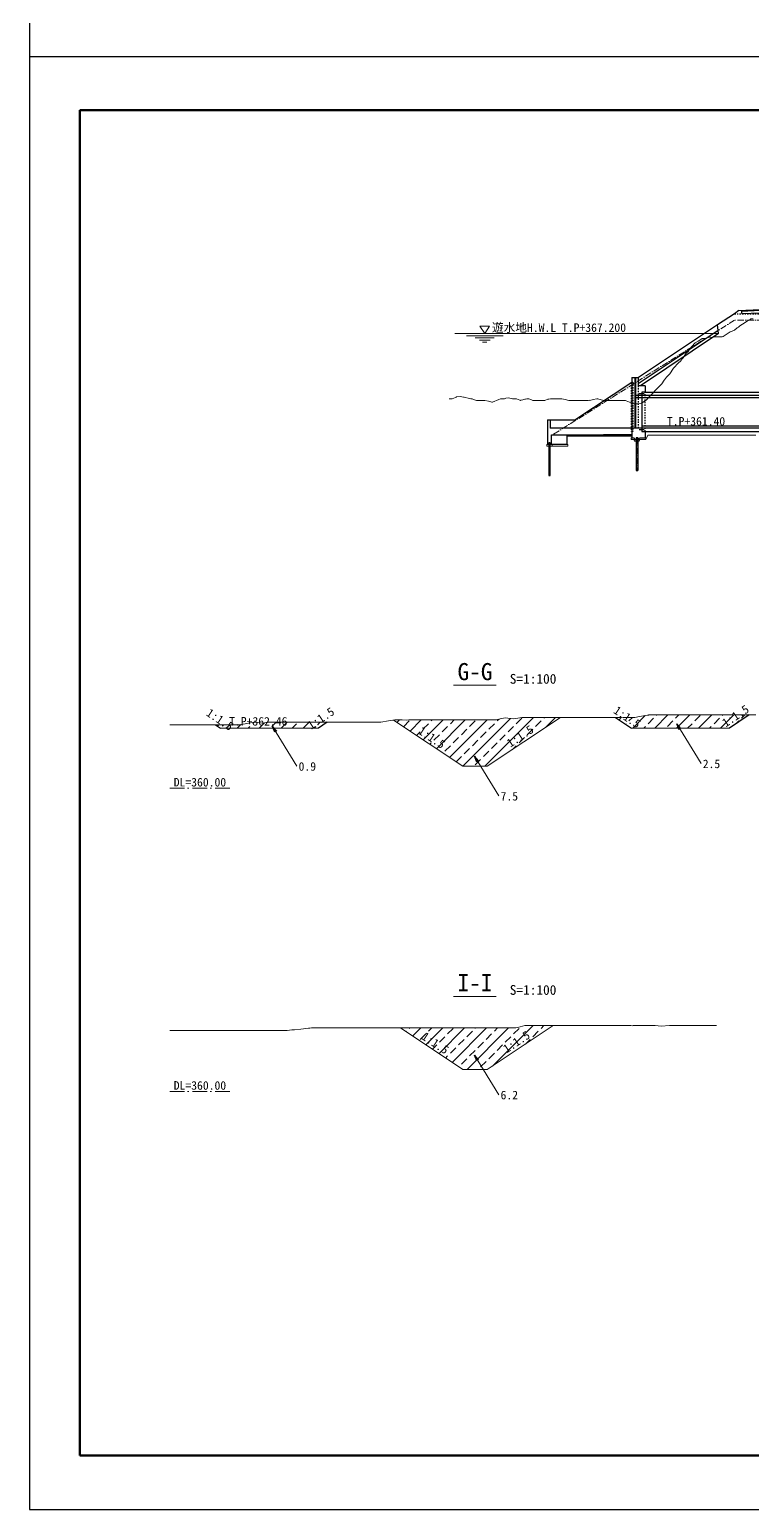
# Model space of a CAD drawing. Header units: millimetres. Extents: x -24094 to 84100, y -59400 to 59400.
# Drawn here: x 0 to 29546, y -59400 to 1100 of the extents above; entities that cross this region are included whole.
import ezdxf
from ezdxf.enums import TextEntityAlignment as Align

# ---------------------------------------------------------------- set-up
doc = ezdxf.new("R2010")
doc.units = ezdxf.units.MM
doc.header["$LTSCALE"] = 100
for name, pattern in [('SXF_一点短鎖線', [9.25, 6, -1.5, 0.25, -1.5]), ('SXF_跳び破線', [12, 6, -6]), ('破線1', [7.5, 6, -1.5])]:
    doc.linetypes.add(name, pattern=pattern)
for name, color, linetype, lineweight in [('D-BGD', 7, 'Continuous', 13), ('D-BMK', 2, 'SXF_一点短鎖線', 13), ('D-BMK-HTXT', 7, 'Continuous', 13), ('D-BYP-STR1', 2, 'Continuous', 13), ('D-BYP-STR2', 6, 'Continuous', 25), ('D-BYP-STR3', 3, 'Continuous', 25), ('D-BYP-STR4', 6, 'Continuous', 25), ('D-BYP-STR6', 2, 'SXF_一点短鎖線', 13), ('D-BYP-STR7', 2, 'Continuous', 13), ('D-STR', 1, 'Continuous', 13), ('D-STR-HTXT', 7, 'Continuous', 13), ('D-STR-TXT', 7, 'Continuous', 13), ('D-TTL', 2, 'Continuous', 140), ('D-TTL-LINE', 7, 'Continuous', 13), ('D-TTL-TXT', 7, 'Continuous', 13), ('掘削', 4, 'Continuous', 13)]:
    doc.layers.add(name, color=color, linetype=linetype, lineweight=lineweight)
doc.styles.add('MS ゴシック', font='MS Gothic.ttf')
doc.styles.add('ＭＳ ゴシック', font='MS Gothic.ttf')
doc.dimstyles.new('DIM-100-F', dxfattribs={"dimscale": 100, "dimtxt": 3.5, "dimasz": 2.5, "dimexe": 0, "dimexo": 2, "dimgap": 0.8, "dimtad": 1, "dimdec": 0, "dimzin": 0, "dimdsep": 46, "dimtxsty": 'MS ゴシック', "dimblk": 'OPEN', "dimcen": 0.1, "dimclrd": 256, "dimclre": 256, "dimclrt": 256, "dimaunit": 1, "dimadec": 4, "dimazin": 0, "dimtfac": 1, "dimtdec": 0, "dimtmove": 2, "dimatfit": 3, "dimldrblk": 'OPEN', "dimfxl": 1, "dimtolj": 1, "dimtzin": 0, "dimlwd": -1, "dimlwe": -1, "dimarcsym": 0})
pattern_1 = [(45, (-492653.5, 540049.14), (-449.0128, 449.0128), []), (45, (-492204.5, 540049.14), (-449.0128, 449.0128), [317.5, -158.75])]

# ---------------------------------------------------------------- blocks, each defined once
blk = doc.blocks.new('堤外水路1025')
at = {"layer": 'D-BGD', "linetype": 'Continuous', "lineweight": 13}
blk.add_lwpolyline([(649900, -498296), (649603, -498296), (649534, -498296), (649494, -498306), (649168, -498396), (648918, -498464), (648599, -498551), (648341, -498621), (647992, -498717), (647764, -498796), (647596, -498854), (647188, -498996), (646636, -499091), (646611, -499096), (646593, -499099), (646034, -499251), (645589, -499373), (645458, -499396), (645279, -499396), (644881, -499396), (644586, -499396), (644407, -499396), (644304, -499396), (644041, -499441), (643727, -499410), (643675, -499405), (643582, -499421), (643151, -499496), (642579, -499496), (642574, -499496), (642567, -499498), (641997, -499654), (641576, -499769), (641421, -499826), (641211, -499941), (640844, -500141), (640572, -500290), (640267, -500426), (639855, -500681), (639691, -500771), (639569, -500838), (639114, -501041), (638565, -501286), (638537, -501301), (638499, -501322), (637960, -501656), (637815, -501721), (637562, -501834), (637449, -501884), (637384, -501931), (637143, -502063), (636807, -502271), (636559, -502382), (636230, -502528), (635787, -502726), (635654, -502786), (635555, -502830), (635077, -503043), (634552, -503278), (634500, -503301), (634430, -503320), (633924, -503458), (633548, -503496), (633347, -503496), (633074, -503496), (632770, -503496), (632545, -503457), (632193, -503396), (631718, -503313), (631617, -503303), (631542, -503296), (631223, -503296), (631040, -503296), (630857, -503296), (630538, -503296), (630463, -503296), (630362, -503296), (629887, -503296), (629535, -503296), (629310, -503296), (629006, -503296), (628733, -503296), (628531, -503296), (628157, -503258), (627650, -503208), (627580, -503196), (627528, -503196), (627003, -503248), (626525, -503296), (626426, -503286), (626294, -503296), (625850, -503296), (625521, -503296), (625273, -503296), (624997, -503296), (624696, -503296), (624518, -503296), (624120, -503296), (623581, -503296), (623543, -503296), (623514, -503296), (622966, -503241), (622511, -503196), (622390, -503196), (622225, -503196), (621813, -503196), (621508, -503196), (621236, -503196), (620869, -503196), (620659, -503211), (620504, -503222), (620083, -503296), (619513, -503296), (619506, -503296), (619501, -503296), (618929, -503296), (618497, -503296), (618353, -503296), (618157, -503262), (617776, -503196), (617494, -503196), (617307, -503214), (617199, -503225), (616941, -503251), (616623, -503282), (616574, -503296), (616491, -503273), (616046, -503196), (615487, -503196), (615469, -503196), (615445, -503191), (614892, -503136), (614484, -503166), (614316, -503196), (614089, -503196), (613739, -503196), (613480, -503240), (613162, -503296), (612912, -503339), (612586, -503396), (612477, -503396), (612009, -503349), (611474, -503296), (611432, -503296), (611376, -503296), (610856, -503296), (610470, -503296), (610279, -503296), (610020, -503251), (609702, -503196), (609467, -503196), (609125, -503162), (608664, -503116), (608549, -503096), (608463, -503096), (607972, -503047), (607460, -503084), (607395, -503096), (607308, -503111), (606819, -503196), (606457, -503196), (606367, -503204)], dxfattribs=at)
at = {"layer": 'D-BMK', "linetype": 'SXF_一点短鎖線'}
for p, q in [((620744, -505896), (620744, -507896)), ((633244, -505596), (633244, -507596))]:
    blk.add_line(p, q, dxfattribs=at)
at = {"layer": 'D-BYP-STR1', "linetype": 'SXF_跳び破線', "lineweight": 25, "ltscale": 0.2}
blk.add_line((647206, -497977), (654206, -497977), dxfattribs=at)
at = {"layer": 'D-BYP-STR1', "linetype": 'Continuous', "lineweight": 25}
for p, q in [((648256, -497819), (650869, -497766)), ((648256, -497969), (648256, -497819)), ((648256, -497969), (650869, -497916)), ((648319, -497818), (648319, -497767))]:
    blk.add_line(p, q, dxfattribs=at)
at = {"layer": 'D-BYP-STR2', "linetype": 'Continuous'}
for q in [(647206, -497977), (650869, -497716)]:
    blk.add_line((647819, -497777), q, dxfattribs=at)
at = {"layer": 'D-BYP-STR3', "ltscale": 0.2}
for p, q in [((647206, -497977), (644790, -498667)), ((644886, -499003), (633444, -502273)), ((644790, -498667), (633489, -501896)), ((644886, -499003), (644790, -498667))]:
    blk.add_line(p, q, dxfattribs=at)
at = {"layer": 'D-BYP-STR4', "ltscale": 1500}
blk.add_line((624389, -504496), (632544, -502166), dxfattribs=at)
at = {"layer": 'D-BYP-STR4', "linetype": 'SXF_跳び破線', "ltscale": 0.2}
for p, q in [((632444, -502194), (632444, -505196)), ((632544, -502166), (632644, -502166)), ((632644, -502166), (632644, -505196)), ((633444, -502396), (633444, -504996)), ((634444, -505196), (634444, -502796)), ((632644, -505196, -323860), (632444, -505196, -323860))]:
    blk.add_line(p, q, dxfattribs=at)
at = {"layer": 'D-BYP-STR4'}
for p, q in [((632544, -501896), (633444, -501896)), ((632544, -501896), (632544, -505596)), ((632944, -501896), (632944, -504996)), ((633044, -501896), (633044, -504996)), ((633444, -501896), (633444, -502396)), ((633489, -501896), (633444, -501896)), ((634444, -502396), (633444, -502396)), ((634444, -502396), (634444, -502796)), ((633944, -502996), (633044, -502996)), ((657043, -502996), (633944, -502996)), ((634444, -502796), (656543, -502796)), ((620444, -504496), (620444, -504996)), ((620444, -504496), (624389, -504496)), ((620444, -504996), (620444, -505996)), ((633944, -504996), (620844, -504996)), ((621044, -505396), (632544, -505396)), ((621044, -505996), (621044, -505396)), ((623244, -505396), (623244, -505996)), ((632544, -505396), (628466, -505396)), ((657043, -504996), (633944, -504996)), ((634444, -505196), (634444, -505596)), ((634444, -505196), (656543, -505196)), ((621044, -505996), (620444, -505996)), ((623244, -505996), (621044, -505996)), ((633359, -505596), (633129, -505596)), ((633129, -505596), (633129, -507596)), ((633359, -505596), (633359, -507596)), ((633129, -507596), (633359, -507596))]:
    blk.add_line(p, q, dxfattribs=at)
at = {"layer": 'D-BYP-STR4', "color": 6}
blk.add_line((633944, -503146), (633044, -503146), dxfattribs=at)
at = {"layer": 'D-BYP-STR4', "color": 2}
for p, q in [((634294, -502896), (633594, -502896)), ((657043, -503146), (633944, -503146)), ((634294, -505096), (633594, -505096)), ((633944, -504846), (657043, -504846))]:
    blk.add_line(p, q, dxfattribs=at)
at = {"layer": 'D-BYP-STR4', "linetype": '破線1', "ltscale": 100}
blk.add_line((620844, -504496), (620844, -504996), dxfattribs=at)
at = {"layer": 'D-BYP-STR4', "ltscale": 0.01}
blk.add_line((621098, -504496), (621498, -504496), dxfattribs=at)
at = {"layer": 'D-BYP-STR4'}
for points in [[(634444, -502796), (633944, -502796), (633944, -505196), (634444, -505196)], [(634444, -502796), (633944, -502796), (633944, -505196), (634444, -505196)], [(632544, -505596), (632844, -505596), (632944, -505696), (633544, -505696), (633644, -505596), (634444, -505596)]]:
    blk.add_lwpolyline(points, dxfattribs=at)
blk.add_lwpolyline([(620629, -505896), (620629, -507896), (620859, -507896), (620859, -505896)], close=True, dxfattribs=at)
at = {"layer": 'D-BYP-STR6', "linetype": 'SXF_一点短鎖線'}
blk.add_line((647819, -497777), (653919, -497777), dxfattribs=at)
at = {"layer": 'D-BYP-STR6', "linetype": 'Continuous', "lineweight": 25}
for q in [(644886, -499003), (633741, -502396)]:
    blk.add_line((644941, -499196), q, dxfattribs=at)
at = {"layer": 'D-BYP-STR6', "linetype": 'SXF_一点短鎖線'}
blk.add_lwpolyline([(669244, -505896), (661446, -501997), (654206, -498377), (647206, -498377), (621235, -505396)], dxfattribs=at)
at = {"layer": 'D-BYP-STR7'}
for p, q in [((634444, -505226), (656543, -505226)), ((634544, -505696), (634814, -505426)), ((634814, -505426), (650243, -505426)), ((623244, -505496), (632544, -505496)), ((632944, -505696), (633544, -505696))]:
    blk.add_line(p, q, dxfattribs=at)
for points in [[(620444, -505996), (620344, -505996), (620344, -506096), (621142, -506096), (621142, -505996), (621042, -505996)], [(620344, -506096), (623344, -506096), (623344, -505996), (623244, -505996)], [(632444, -505696), (632444, -505596), (632544, -505596)], [(632444, -505696), (632802, -505696), (632902, -505796), (633585, -505796), (633685, -505696), (634544, -505696)], [(634544, -505696), (634544, -505596), (634444, -505596)]]:
    blk.add_lwpolyline(points, dxfattribs=at)
blk = doc.blocks.new('_Open')
at = {"color": 0, "linetype": 'ByBlock', "lineweight": -2}
for p, q in [((-1, 0.17), (0, 0)), ((-1, -0.17), (0, 0)), ((0, 0), (-1, 0))]:
    blk.add_line(p, q, dxfattribs=at)

msp = doc.modelspace()

# ---------------------------------------------------------------- hatches: boundary and pattern name
at = {"layer": '掘削'}
h = msp.add_hatch(dxfattribs=at)
h.set_pattern_fill('ANSI33', color=256, scale=100)
h.set_pattern_definition(pattern_1)
h.paths.add_polyline_path([(11805.28, -27459.31), (12165.28, -27219.31), (12109.22, -27219.31), (12046.71, -27219.31), (11815.2, -27219.31), (11470, -27219.31), (11376.79, -27219.31), (11214.65, -27219.31), (11010.58, -27219.31), (10893.28, -27219.31), (10644.37, -27219.31), (10316.56, -27219.31), (10211.34, -27219.31), (9911.94, -27219.31), (9739.84, -27219.31), (9545.73, -27252.96), (9208.02, -27219.31), (9163.13, -27219.31), (8813.3, -27279.96), (8586.41, -27319.31), (8447.09, -27319.31), (8204.71, -27319.31), (8009.69, -27319.31), (7746.05, -27319.31), (7595.28, -27319.31), (7805.28, -27459.31)])
h = msp.add_hatch(dxfattribs=at)
h.set_pattern_fill('ANSI33', color=256, scale=100)
h.set_pattern_definition(pattern_1)
h.paths.add_polyline_path([(17602.41, -27119.31), (17237.17, -27119.31), (16869.99, -27119.31), (16660.45, -27119.31), (16503.77, -27119.31), (16231.21, -27119.31), (16137.56, -27119.31), (16083.73, -27119.31), (15771.35, -27119.31), (15507.02, -27119.31), (15405.14, -27136.97), (15227.9, -27119.31), (15038.92, -27119.31), (14930.3, -27119.31), (14870.77, -27129.63), (17705.28, -29019.31), (18705.28, -29019.31), (21705.28, -27019.31), (21630.76, -27019.31), (21274.19, -27019.31), (21247.77, -27019.31), (20898.33, -27019.31), (20697.47, -27019.31), (20244.46, -27019.31), (20120.75, -27019.31), (19799.69, -27074.98), (19544.04, -27049.5), (19433.48, -27038.48), (19241.14, -27071.83), (19067.27, -27119.31), (18967.32, -27119.31), (18701.05, -27119.31), (18390.6, -27119.31), (18334.84, -27119.31), (18237.83, -27119.31), (18205.28, -27119.31), (17968.63, -27119.31), (17813.88, -27119.31)])
h = msp.add_hatch(dxfattribs=at)
h.set_pattern_fill('ANSI33', color=256, scale=100)
h.set_pattern_definition(pattern_1)
h.paths.add_polyline_path([(28605.28, -27459.31), (29415.28, -26919.31), (29348.23, -26919.31), (29321.23, -26919.31), (29274.26, -26919.31), (28955.02, -26919.31), (28771.51, -26919.31), (28270.95, -26919.31), (28194.79, -26919.31), (27856.38, -26919.31), (27618.07, -26919.31), (27490.16, -26919.31), (27267.64, -26919.31), (27123.95, -26919.31), (27041.36, -26919.31), (26757.74, -26919.31), (26464.64, -26919.31), (26391.53, -26919.31), (26264.33, -26919.31), (26025.31, -26919.31), (25887.92, -26919.31), (25659.1, -26919.31), (25311.21, -26919.31), (25292.89, -26922.48), (25261.02, -26928.01), (24926.67, -26985.98), (24734.49, -27019.31), (24560.46, -27019.31), (24257.7, -27019.31), (24194.25, -27012.98), (24157.77, -27019.31), (23945.28, -27019.31), (24605.28, -27459.31)])
h = msp.add_hatch(dxfattribs=at)
h.set_pattern_fill('ANSI33', color=256, scale=100)
h.set_pattern_definition(pattern_1)
h.paths.add_polyline_path([(17705.28, -41416.9), (18705.28, -41416.9), (21405.28, -39616.9), (21207.56, -39616.9), (20970.16, -39616.9), (20630.84, -39616.9), (20237.73, -39616.9), (20054.12, -39667.04), (19871.52, -39716.9), (19553.84, -39716.9), (19139.09, -39716.9), (18900.69, -39716.9), (18772.88, -39716.9), (18550.53, -39716.9), (18406.66, -39716.9), (18205.28, -39716.9), (18040.45, -39716.9), (17747.25, -39716.9), (17547.22, -39716.9), (17308.03, -39716.9), (17170.54, -39716.9), (16941.81, -39716.9), (16593.82, -39716.9), (16209.39, -39716.9), (16017.1, -39716.9), (15843.17, -39716.9), (15540.59, -39716.9), (15440.38, -39716.9), (15155.28, -39716.9)])

# ---------------------------------------------------------------- linework, layer by layer
at = {"layer": 'D-BGD', "color": 7, "linetype": 'Continuous', "lineweight": 13}
for points in [[(5731.93, -27319.31), (5883.6, -27319.31), (6198.09, -27319.31), (6279.54, -27319.31), (6389.66, -27319.31), (6856.26, -27319.31), (7201.4, -27319.31), (7432.98, -27319.31), (7746.05, -27319.31), (8009.69, -27319.31), (8204.71, -27319.31), (8447.09, -27319.31), (8586.41, -27319.31), (8813.3, -27279.96), (9163.13, -27219.31), (9179.52, -27219.31), (9208.02, -27219.31), (9545.73, -27252.96), (9739.84, -27219.31), (9911.94, -27219.31), (10211.34, -27219.31), (10278.15, -27219.31), (10316.56, -27219.31), (10644.37, -27219.31), (10893.28, -27219.31), (11010.58, -27219.31), (11214.65, -27219.31), (11376.79, -27219.31), (11470, -27219.31), (11815.2, -27219.31), (12046.71, -27219.31), (12109.22, -27219.31), (12217.96, -27219.31), (12475.43, -27219.31), (12623.43, -27219.31), (12841.65, -27219.31), (13200.15, -27219.31), (13207.86, -27219.31), (13221.27, -27219.31), (13574.07, -27219.31), (13776.86, -27219.31), (13940.28, -27219.31), (14224.58, -27219.31), (14306.5, -27219.31), (14353.58, -27219.31), (14672.71, -27163.97), (14930.3, -27119.31), (15038.92, -27119.31), (15227.9, -27119.31), (15405.14, -27136.97), (15507.02, -27119.31), (15771.35, -27119.31), (16083.73, -27119.31), (16137.56, -27119.31), (16231.21, -27119.31), (16503.77, -27119.31), (16660.45, -27119.31), (16869.99, -27119.31), (17234.52, -27119.31), (17236.2, -27119.31), (17237.17, -27119.31), (17602.41, -27119.31), (17813.88, -27119.31), (17968.63, -27119.31), (18205.28, -27119.31), (18237.83, -27119.31), (18334.84, -27119.31), (18390.6, -27119.31), (18701.05, -27119.31), (18967.32, -27119.31), (19067.27, -27119.31), (19241.14, -27071.83), (19433.48, -27038.48), (19544.04, -27049.5), (19799.69, -27074.98), (20120.75, -27019.31), (20244.46, -27019.31), (20697.47, -27019.31), (20898.33, -27019.31), (21247.77, -27019.31), (21264.54, -27019.31), (21274.19, -27019.31), (21630.76, -27019.31), (21850.9, -27019.31), (21996.97, -27019.31), (22251.08, -27019.31), (22363.18, -27019.31), (22427.62, -27019.31), (22729.4, -27019.31), (23004.34, -27019.31), (23095.61, -27019.31), (23254.39, -27019.31), (23461.82, -27019.31), (23581.05, -27019.31), (23828.03, -27019.31), (24157.77, -27019.31), (24194.25, -27012.98), (24257.7, -27019.31), (24560.46, -27019.31), (24734.49, -27019.31), (24926.67, -26985.98), (25261.02, -26928.01), (25292.89, -26922.48), (25311.21, -26919.31), (25659.1, -26919.31), (25887.92, -26919.31), (26025.31, -26919.31), (26264.33, -26919.31), (26391.53, -26919.31), (26464.64, -26919.31), (26757.74, -26919.31), (27041.36, -26919.31), (27123.95, -26919.31), (27267.64, -26919.31), (27490.16, -26919.31), (27618.07, -26919.31), (27856.38, -26919.31), (28194.79, -26919.31), (28270.95, -26919.31), (28771.51, -26919.31), (28955.02, -26919.31), (29274.26, -26919.31), (29321.23, -26919.31), (29348.23, -26919.31), (29687.44, -26919.31)], [(5731.93, -39816.9), (5955.42, -39816.9), (6212.91, -39816.9), (6321.64, -39816.9), (6510.78, -39816.9), (6789.63, -39816.9), (7054.06, -39816.9), (7366.35, -39816.9), (7420.28, -39816.9), (7514.1, -39816.9), (7786.49, -39816.9), (7943.06, -39816.9), (8152.7, -39816.9), (8517.41, -39816.9), (8518.91, -39816.9), (8519.78, -39816.9), (8885.13, -39816.9), (9096.5, -39816.9), (9251.34, -39816.9), (9520.72, -39816.9), (9617.55, -39816.9), (9673.21, -39816.9), (9983.77, -39816.9), (10249.93, -39816.9), (10349.98, -39816.9), (10524.03, -39816.9), (10716.19, -39797.75), (10826.65, -39786.74), (11082.4, -39761.25), (11403.36, -39729.26), (11448.62, -39724.75), (11527.34, -39716.9), (11814.83, -39716.9), (11980.08, -39716.9), (12181.04, -39716.9), (12530.66, -39716.9), (12547.26, -39716.9), (12556.8, -39716.9), (12913.47, -39716.9), (13133.52, -39716.9), (13279.68, -39716.9), (13533.97, -39716.9), (13645.9, -39716.9), (13710.23, -39716.9), (14012.11, -39716.9), (14286.95, -39716.9), (14378.32, -39716.9), (14537.28, -39716.9), (14744.53, -39716.9), (14863.67, -39716.9), (15304.91, -39716.9), (15440.38, -39716.9), (15476.96, -39716.9), (15540.59, -39716.9), (15843.17, -39716.9), (16017.1, -39716.9), (16209.39, -39716.9), (16543.9, -39716.9), (16575.6, -39716.9), (16593.82, -39716.9), (16941.81, -39716.9), (17170.54, -39716.9), (17308.03, -39716.9), (17547.22, -39716.9), (17674.24, -39716.9), (17747.25, -39716.9), (18040.45, -39716.9), (18205.28, -39716.9), (18323.97, -39716.9), (18406.66, -39716.9), (18550.53, -39716.9), (18772.88, -39716.9), (18900.69, -39716.9), (19139.09, -39716.9), (19477.4, -39716.9), (19505.3, -39716.9), (19553.84, -39716.9), (19871.52, -39716.9), (20054.12, -39667.04), (20237.73, -39616.9), (20557.15, -39616.9), (20603.94, -39616.9), (20630.84, -39616.9), (20970.16, -39616.9), (21207.56, -39616.9), (21336.37, -39616.9), (21560.46, -39616.9), (21702.58, -39616.9), (21784.27, -39616.9), (22068.79, -39616.9), (22360.99, -39616.9), (22435.01, -39616.9), (22563.78, -39616.9), (22801.22, -39616.9), (22937.71, -39616.9), (23167.43, -39616.9), (23514.42, -39616.9), (23567.09, -39616.9), (24091.14, -39616.9), (24266.07, -39616.9), (24570.4, -39616.9), (24632.29, -39623.07), (24667.86, -39616.9), (24998.5, -39616.9), (25244.57, -39616.9), (25364.71, -39616.9), (25573.71, -39616.9), (25821.29, -39641.58), (26156, -39616.9), (26398.01, -39616.9), (26577.02, -39616.9), (26829.56, -39616.9), (26974.73, -39616.9), (27195.78, -39616.9), (27551.44, -39616.9), (27561.99, -39616.9), (27580.34, -39616.9), (27928.2, -39616.9), (28081.44, -39616.9)]]:
    msp.add_lwpolyline(points, dxfattribs=at)
at = {"layer": 'D-BMK'}
for p, q in [((5731.93, -29919.31), (8231.93, -29919.31)), ((5731.93, -42316.9), (8231.93, -42316.9))]:
    msp.add_line(p, q, dxfattribs=at)
at = {"layer": 'D-BYP-STR2'}
for p, q in [((12165.28, -27219.31), (11805.28, -27459.31)), ((23945.28, -27019.31), (24605.28, -27459.31)), ((29415.28, -26919.31), (28605.28, -27459.31)), ((7595.28, -27319.31), (7805.28, -27459.31))]:
    msp.add_line(p, q, dxfattribs=at)
at = {"layer": 'D-STR'}
for p, q in [((14870.77, -27129.63), (17705.28, -29019.31)), ((18705.28, -29019.31), (21705.28, -27019.31)), ((11805.28, -27459.31), (7805.28, -27459.31)), ((24605.28, -27459.31), (28605.28, -27459.31)), ((17705.28, -29019.31), (18705.28, -29019.31)), ((15155.28, -39716.9), (17705.28, -41416.9)), ((18705.28, -41416.9), (21405.28, -39616.9)), ((17705.28, -41416.9), (18705.28, -41416.9))]:
    msp.add_line(p, q, dxfattribs=at)
at = {"layer": 'D-STR-HTXT'}
for p, q in [((17382.55, -11327.34), (28165.3, -11327.34)), ((19355.32, -11415.34), (17855.32, -11415.34)), ((18805.32, -11027.34), (18405.32, -11027.34)), ((18605.32, -11327.34), (18405.32, -11027.34)), ((18605.32, -11327.34), (18805.32, -11027.34)), ((18995.32, -11503.34), (18215.32, -11503.34)), ((18825.32, -11591.34), (18385.32, -11591.34)), ((18693.32, -11679.34), (18517.32, -11679.34))]:
    msp.add_line(p, q, dxfattribs=at)
at = {"layer": 'D-TTL'}
for p, q in [((2050, -2200), (82050, -2200)), ((2050, -2200), (2050, -57200)), ((2050, -57200), (82050, -57200))]:
    msp.add_line(p, q, dxfattribs=at)
at = {"layer": 'D-TTL-LINE'}
for p, q in [((17332.28, -25708.62), (19078.28, -25708.62)), ((17332.28, -38427.43), (19078.28, -38427.43))]:
    msp.add_line(p, q, dxfattribs=at)
at = {"layer": 'Defpoints', "color": 1}
for p, q in [((0, 59400), (0, 0)), ((0, 0), (84100, 0)), ((0, 0), (0, -59400)), ((0, 0), (84100, 0)), ((0, -59400), (84100, -59400))]:
    msp.add_line(p, q, dxfattribs=at)

# ---------------------------------------------------------------- block references
at = {"layer": 'D-STR', "xscale": 0.2857142857142857, "yscale": 0.6666666666666666}
msp.add_blockref('堤外水路1025', (-156103.58, 321469.69), dxfattribs=at)

# ---------------------------------------------------------------- texts
at = {"layer": 'D-BMK-HTXT', "style": 'MS ゴシック'}
for p in [(5891.7, -29844.31), (5891.7, -42241.9)]:
    msp.add_text('DL=360.00', height=350, dxfattribs=at).set_placement(p)
at = {"layer": 'D-STR-TXT', "style": 'ＭＳ ゴシック'}
msp.add_text('遊水地H.W.L T.P+367.200', height=350, dxfattribs=at).set_placement((18900.83, -11259.58))
for s, p in [('T.P+361.40', (27242.71, -15194)), ('T.P+362.46', (9347.39, -27459.31))]:
    msp.add_text(s, height=350, dxfattribs=at).set_placement(p, align=Align.BOTTOM_CENTER)
for rotation, p in [(326.3099325, (24275.28, -27239.31)), (33.6900675, (29010.28, -27189.31)), (326.3099325, (16288.02, -28074.47)), (33.6900675, (20205.28, -28019.31)), (326.3099325, (16430.28, -40566.9)), (33.6900675, (20055.28, -40516.9))]:
    msp.add_text('1:1.5', height=350, rotation=rotation, dxfattribs=at).set_placement(p, align=Align.BOTTOM_CENTER)
at = {"layer": 'D-TTL-TXT', "style": 'MS ゴシック'}
for s, height, p in [('G-G', 700, (18205.28, -25708.62)), ('S=1:100', 400, (20580.52, -25763.44)), ('I-I', 700, (18205.28, -38427.43)), ('S=1:100', 400, (20580.52, -38482.25))]:
    msp.add_text(s, height=height, dxfattribs=at).set_placement(p, align=Align.BOTTOM_CENTER)
at = {"layer": 'Defpoints', "style": 'ＭＳ ゴシック'}
for rotation, p in [(33.6900675, (12060.28, -27289.31)), (326.3099325, (7625.28, -27339.31))]:
    msp.add_text('1:1.5', height=350, rotation=rotation, dxfattribs=at).set_placement(p, align=Align.BOTTOM_CENTER)
at = {"layer": '掘削', "style": 'ＭＳ ゴシック'}
for s, p in [('0.9', (10995.42, -29024.52)), ('2.5', (27515.96, -28919.45)), ('7.5', (19251.61, -30242.89)), ('6.2', (19251.61, -42457.77))]:
    msp.add_text(s, height=350, dxfattribs=at).set_placement(p, align=Align.MIDDLE_LEFT)

# ---------------------------------------------------------------- leaders
at = {"layer": '掘削'}
for points in [[(9932.9, -27393.2), (10927.82, -29012.28)], [(26453.44, -27288.13), (27448.35, -28907.21)], [(18189.09, -28611.57), (19184, -30230.65)], [(18189.09, -40826.45), (19184, -42445.53)]]:
    msp.add_leader(points, dimstyle='DIM-100-F', override={"dimgap": 0.8, "dimtad": 0, "dimarcsym": 2}, dxfattribs=at)

doc.saveas('drawing.dxf')
